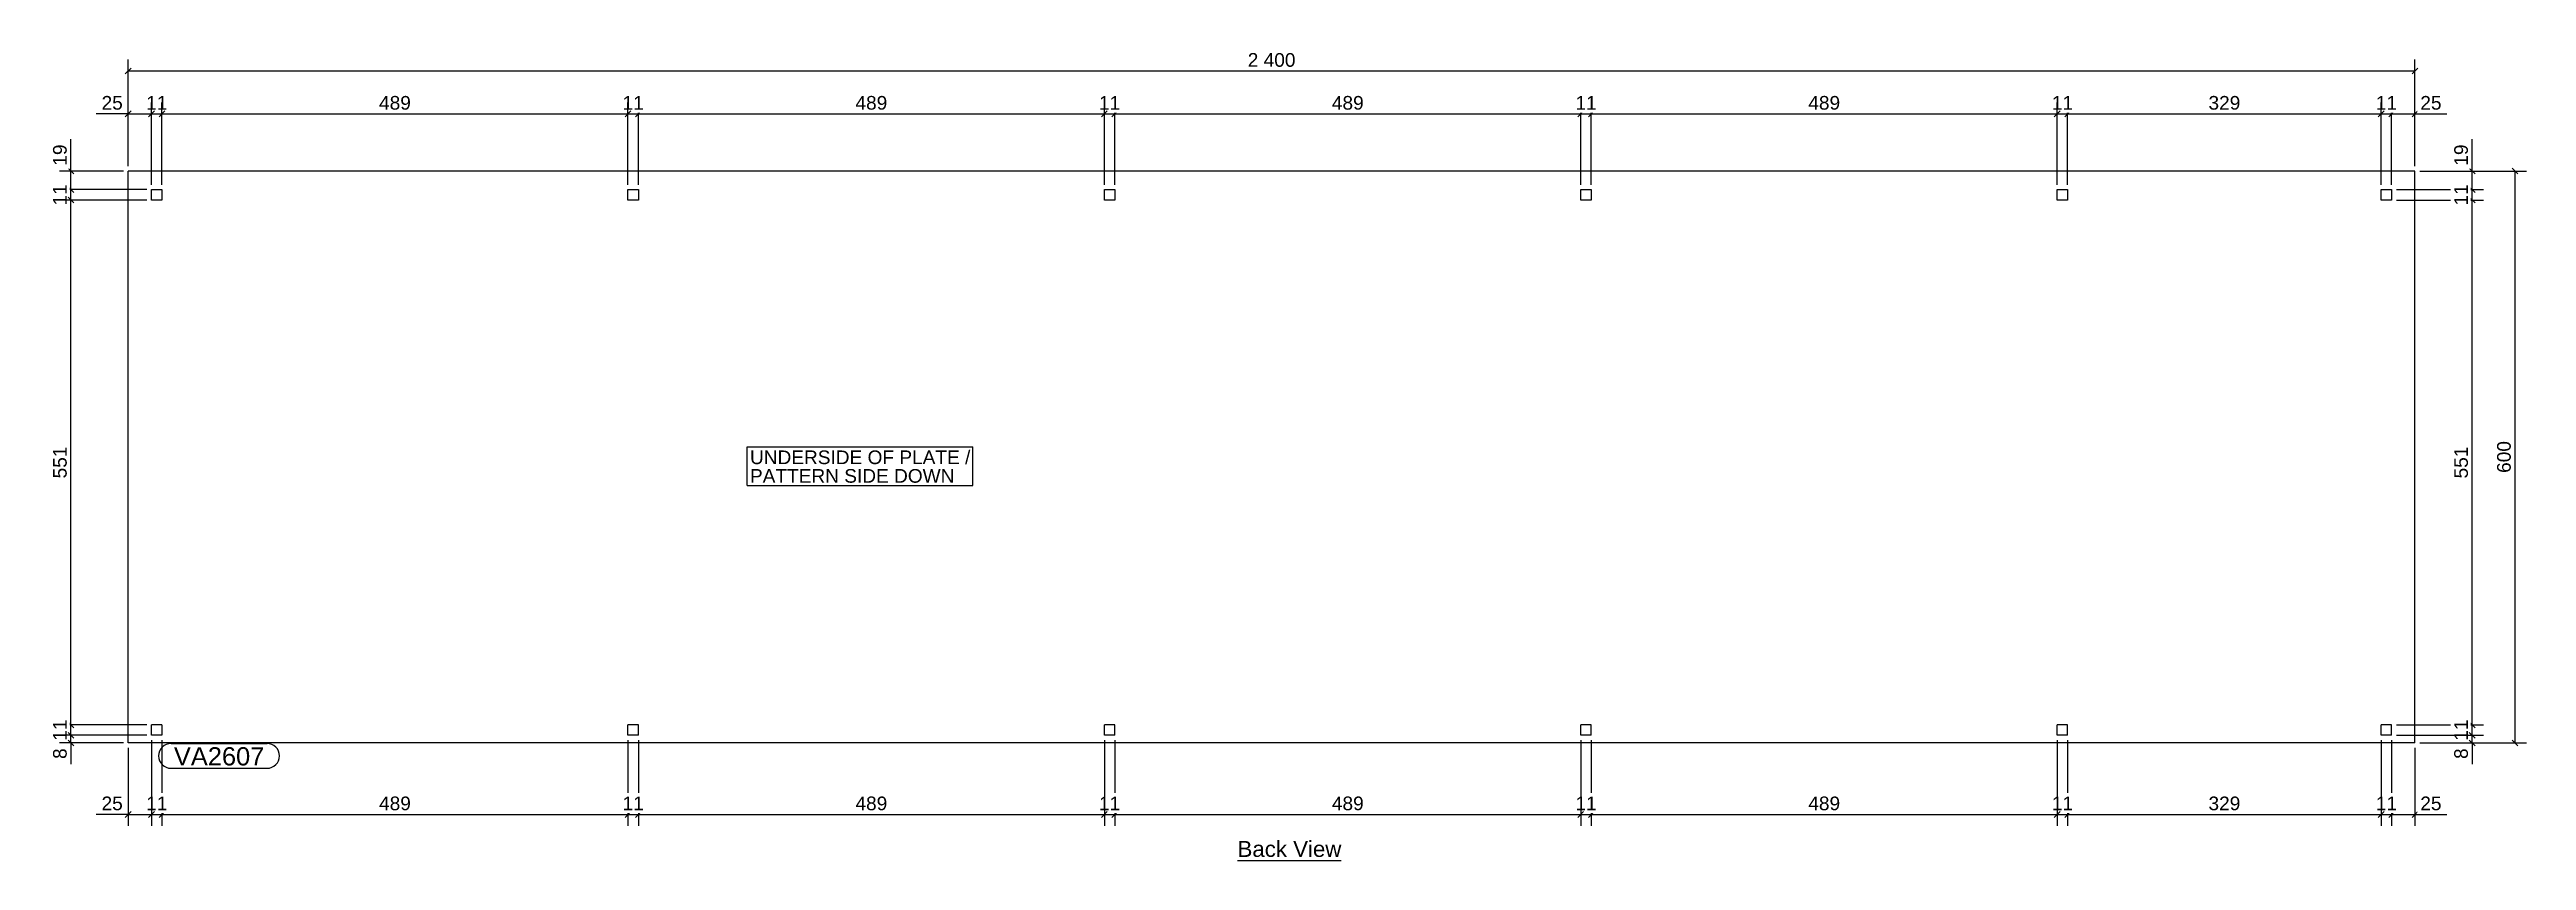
# Model space of a CAD drawing. Header units: millimetres. Extents: x 12 to 2612, y 22 to 873.
import ezdxf

# ---------------------------------------------------------------- set-up
doc = ezdxf.new("R2010")
doc.units = ezdxf.units.MM
doc.styles.add('Arial', font='ARIAL.TTF', dxfattribs={"height": 0.2})

# ---------------------------------------------------------------- blocks, each defined once
blk = doc.blocks.new('Unknown-35597149-11 - 4679')
at = {"color": 6, "linetype": 'Continuous'}
blk.add_line((1258.8, 22.5), (1367.7, 22.5), dxfattribs=at)
at = {"color": 0, "linetype": 'Continuous'}
blk.add_wipeout([(1367.7, 26.2), (1367.7, 43.8), (1258.8, 43.8), (1258.8, 26.2)], dxfattribs=at)
at = {"color": 6, "linetype": 'Continuous', "style": 'Arial'}
blk.add_text('Back View', height=16.71, dxfattribs=at).set_placement((1258.8, 26.2))
blk = doc.blocks.new('Part-35597149-4714 - 4679')
at = {"color": 30, "linetype": 'Continuous'}
for p, q in [((2494.5, 745.8), (94.5, 745.8)), ((94.5, 145.8), (94.5, 745.8)), ((2494.5, 145.8), (2494.5, 745.8)), ((119, 715.3), (119, 726.3)), ((119, 726.3), (130, 726.3)), ((130, 715.3), (119, 715.3)), ((130, 726.3), (130, 715.3)), ((619, 715.3), (619, 726.3)), ((619, 726.3), (630, 726.3)), ((630, 715.3), (619, 715.3)), ((630, 726.3), (630, 715.3)), ((1119, 715.3), (1119, 726.3)), ((1119, 726.3), (1130, 726.3)), ((1130, 715.3), (1119, 715.3)), ((1130, 726.3), (1130, 715.3)), ((1619, 715.3), (1619, 726.3)), ((1619, 726.3), (1630, 726.3)), ((1630, 715.3), (1619, 715.3)), ((1630, 726.3), (1630, 715.3)), ((2119, 715.3), (2119, 726.3)), ((2119, 726.3), (2130, 726.3)), ((2130, 715.3), (2119, 715.3)), ((2130, 726.3), (2130, 715.3)), ((2459, 715.3), (2459, 726.3)), ((2459, 726.3), (2470, 726.3)), ((2470, 715.3), (2459, 715.3)), ((2470, 726.3), (2470, 715.3)), ((130, 164.8), (119, 164.8)), ((119, 153.8), (119, 164.8)), ((130, 164.8), (130, 153.8)), ((630, 164.8), (619, 164.8)), ((619, 153.8), (619, 164.8)), ((630, 153.8), (630, 164.8)), ((1130, 164.8), (1119, 164.8)), ((1119, 153.8), (1119, 164.8)), ((1130, 153.8), (1130, 164.8)), ((1630, 164.8), (1619, 164.8)), ((1619, 153.8), (1619, 164.8)), ((1630, 153.8), (1630, 164.8)), ((2130, 164.8), (2119, 164.8)), ((2119, 153.8), (2119, 164.8)), ((2130, 153.8), (2130, 164.8)), ((2470, 164.8), (2459, 164.8)), ((2459, 153.8), (2459, 164.8)), ((2470, 153.8), (2470, 164.8)), ((2494.5, 145.8), (94.5, 145.8)), ((130, 153.8), (119, 153.8)), ((630, 153.8), (619, 153.8)), ((1130, 153.8), (1119, 153.8)), ((1630, 153.8), (1619, 153.8)), ((2130, 153.8), (2119, 153.8)), ((2470, 153.8), (2459, 153.8))]:
    blk.add_line(p, q, dxfattribs=at)
blk = doc.blocks.new('StraightDimension-35597149-4846 - 4679')
at = {"color": 7, "linetype": 'Continuous'}
for p, q in [((2475, 715.3), (2566.5, 715.3)), ((2557.5, 712.3), (2551.5, 718.3)), ((2554.5, 164.7), (2554.5, 715.3)), ((2475, 164.7), (2566.5, 164.7)), ((2551.5, 167.8), (2557.5, 161.7))]:
    blk.add_line(p, q, dxfattribs=at)
at = {"color": 0}
blk.add_wipeout([(2553, 459.7), (2532, 459.7), (2532, 420.3), (2553, 420.3)], dxfattribs=at)
at = {"color": 96, "style": 'Arial'}
blk.add_text('551', height=14.33, rotation=90.0002, dxfattribs=at).set_placement((2550, 423.3))
blk = doc.blocks.new('StraightDimension-35597149-4718 - 4679')
at = {"color": 7, "linetype": 'Continuous'}
for p, q in [((89.5, 745.8), (22.5, 745.8)), ((31.5, 748.8), (37.5, 742.7)), ((37.5, 723.3), (31.5, 729.3)), ((34.5, 726.3), (34.5, 745.8)), ((114, 726.3), (22.5, 726.3))]:
    blk.add_line(p, q, dxfattribs=at)
at = {"color": 0}
blk.add_wipeout([(33, 776.6), (12, 776.6), (12, 748.4), (33, 748.4)], dxfattribs=at)
at = {"color": 7, "linetype": 'Continuous'}
blk.add_line((34.5, 745.8), (34.5, 779.2), dxfattribs=at)
blk.add_line((34.5, 745.8), (34.5, 779.2), dxfattribs=at)
at = {"color": 96, "style": 'Arial'}
blk.add_text('19', height=14.33, rotation=90.0002, dxfattribs=at).set_placement((30, 751.4))
blk = doc.blocks.new('StraightDimension-35597149-4896 - 4679')
at = {"color": 7, "linetype": 'Continuous'}
for p, q in [((130, 148.8), (130, 58.8)), ((619, 148.8), (619, 58.8)), ((133, 73.8), (127, 67.7)), ((130, 70.8), (619, 70.8)), ((616, 67.7), (622, 73.8))]:
    blk.add_line(p, q, dxfattribs=at)
at = {"color": 0}
blk.add_wipeout([(394.2, 72.3), (394.2, 93.2), (354.8, 93.2), (354.8, 72.3)], dxfattribs=at)
at = {"color": 96, "style": 'Arial'}
blk.add_text('489', height=14.33, dxfattribs=at).set_placement((357.8, 75.2))
blk = doc.blocks.new('StraightDimension-35597149-4847 - 4679')
at = {"color": 7, "linetype": 'Continuous'}
for p, q in [((2475, 164.7), (2566.5, 164.7)), ((2551.5, 167.8), (2557.5, 161.7)), ((2557.5, 150.7), (2551.5, 156.8)), ((2554.5, 153.8), (2554.5, 164.7)), ((2475, 153.8), (2566.5, 153.8))]:
    blk.add_line(p, q, dxfattribs=at)
at = {"color": 0}
blk.add_wipeout([(2553, 173.4), (2532, 173.4), (2532, 145.1), (2553, 145.1)], dxfattribs=at)
at = {"color": 96, "style": 'Arial'}
blk.add_text('11', height=14.33, rotation=90.0002, dxfattribs=at).set_placement((2550, 148.1))
blk = doc.blocks.new('StraightDimension-35597149-4719 - 4679')
at = {"color": 7, "linetype": 'Continuous'}
for p, q in [((31.5, 729.3), (37.5, 723.3)), ((114, 726.3), (22.5, 726.3)), ((114, 715.3), (22.5, 715.3)), ((37.5, 712.3), (31.5, 718.3)), ((34.5, 715.3), (34.5, 726.3))]:
    blk.add_line(p, q, dxfattribs=at)
at = {"color": 0}
blk.add_wipeout([(33, 734.9), (12, 734.9), (12, 706.6), (33, 706.6)], dxfattribs=at)
at = {"color": 96, "style": 'Arial'}
blk.add_text('11', height=14.33, rotation=90.0002, dxfattribs=at).set_placement((30, 709.6))
blk = doc.blocks.new('StraightDimension-35597149-4848 - 4679')
at = {"color": 7, "linetype": 'Continuous'}
for p, q in [((2551.5, 156.8), (2557.5, 150.7)), ((2475, 153.8), (2566.5, 153.8)), ((2499.5, 145.8), (2566.5, 145.8)), ((2557.5, 142.7), (2551.5, 148.8)), ((2554.5, 145.8), (2554.5, 153.8))]:
    blk.add_line(p, q, dxfattribs=at)
at = {"color": 0}
blk.add_wipeout([(2553, 143.1), (2532, 143.1), (2532, 126), (2553, 126)], dxfattribs=at)
at = {"color": 7, "linetype": 'Continuous'}
blk.add_line((2554.5, 145.8), (2554.5, 123.4), dxfattribs=at)
blk.add_line((2554.5, 145.8), (2554.5, 123.4), dxfattribs=at)
at = {"color": 96, "style": 'Arial'}
blk.add_text('8', height=14.3, rotation=90.0002, dxfattribs=at).set_placement((2550, 129))
blk = doc.blocks.new('StraightDimension-35597149-4720 - 4679')
at = {"color": 7, "linetype": 'Continuous'}
for p, q in [((114, 715.3), (22.5, 715.3)), ((37.5, 712.3), (31.5, 718.3)), ((34.5, 164.7), (34.5, 715.3)), ((114, 164.7), (22.5, 164.7)), ((31.5, 167.8), (37.5, 161.7))]:
    blk.add_line(p, q, dxfattribs=at)
at = {"color": 0}
blk.add_wipeout([(33, 459.7), (12, 459.7), (12, 420.3), (33, 420.3)], dxfattribs=at)
at = {"color": 96, "style": 'Arial'}
blk.add_text('551', height=14.33, rotation=90.0002, dxfattribs=at).set_placement((30, 423.3))
blk = doc.blocks.new('StraightDimension-35597149-4721 - 4679')
at = {"color": 7, "linetype": 'Continuous'}
for p, q in [((114, 164.7), (22.5, 164.7)), ((31.5, 167.8), (37.5, 161.7)), ((37.5, 150.7), (31.5, 156.8)), ((34.5, 153.8), (34.5, 164.7)), ((114, 153.8), (22.5, 153.8))]:
    blk.add_line(p, q, dxfattribs=at)
at = {"color": 0}
blk.add_wipeout([(33, 173.4), (12, 173.4), (12, 145.1), (33, 145.1)], dxfattribs=at)
at = {"color": 96, "style": 'Arial'}
blk.add_text('11', height=14.33, rotation=90.0002, dxfattribs=at).set_placement((30, 148.1))
blk = doc.blocks.new('StraightDimension-35597149-4722 - 4679')
at = {"color": 7, "linetype": 'Continuous'}
for p, q in [((31.5, 156.8), (37.5, 150.7)), ((114, 153.8), (22.5, 153.8)), ((89.5, 145.8), (22.5, 145.8)), ((37.5, 142.7), (31.5, 148.8)), ((34.5, 145.8), (34.5, 153.8))]:
    blk.add_line(p, q, dxfattribs=at)
at = {"color": 0}
blk.add_wipeout([(33, 143.1), (12, 143.1), (12, 126), (33, 126)], dxfattribs=at)
at = {"color": 7, "linetype": 'Continuous'}
blk.add_line((34.5, 145.8), (34.5, 123.4), dxfattribs=at)
blk.add_line((34.5, 145.8), (34.5, 123.4), dxfattribs=at)
at = {"color": 96, "style": 'Arial'}
blk.add_text('8', height=14.3, rotation=90.0002, dxfattribs=at).set_placement((30, 129))
blk = doc.blocks.new('StraightDimension-35597149-4844 - 4679')
at = {"color": 7, "linetype": 'Continuous'}
for p, q in [((2499.5, 745.8), (2566.5, 745.8)), ((2551.5, 748.8), (2557.5, 742.7)), ((2557.5, 723.3), (2551.5, 729.3)), ((2554.5, 726.3), (2554.5, 745.8)), ((2475, 726.3), (2566.5, 726.3))]:
    blk.add_line(p, q, dxfattribs=at)
at = {"color": 0}
blk.add_wipeout([(2553, 776.6), (2532, 776.6), (2532, 748.4), (2553, 748.4)], dxfattribs=at)
at = {"color": 7, "linetype": 'Continuous'}
blk.add_line((2554.5, 745.8), (2554.5, 779.2), dxfattribs=at)
blk.add_line((2554.5, 745.8), (2554.5, 779.2), dxfattribs=at)
at = {"color": 96, "style": 'Arial'}
blk.add_text('19', height=14.33, rotation=90.0002, dxfattribs=at).set_placement((2550, 751.4))
blk = doc.blocks.new('StraightDimension-35597149-4845 - 4679')
at = {"color": 7, "linetype": 'Continuous'}
for p, q in [((2551.5, 729.3), (2557.5, 723.3)), ((2475, 726.3), (2566.5, 726.3)), ((2475, 715.3), (2566.5, 715.3)), ((2557.5, 712.3), (2551.5, 718.3)), ((2554.5, 715.3), (2554.5, 726.3))]:
    blk.add_line(p, q, dxfattribs=at)
at = {"color": 0}
blk.add_wipeout([(2553, 734.9), (2532, 734.9), (2532, 706.6), (2553, 706.6)], dxfattribs=at)
at = {"color": 96, "style": 'Arial'}
blk.add_text('11', height=14.33, rotation=90.0002, dxfattribs=at).set_placement((2550, 709.6))
blk = doc.blocks.new('StraightDimension-35597149-4945 - 4679')
at = {"color": 7, "linetype": 'Continuous'}
for p, q in [((1133, 808.8), (1127, 802.7)), ((1130, 731.3), (1130, 817.8)), ((1616, 802.7), (1622, 808.8)), ((1619, 731.3), (1619, 817.8)), ((1130, 805.8), (1619, 805.8))]:
    blk.add_line(p, q, dxfattribs=at)
at = {"color": 0}
blk.add_wipeout([(1394.2, 807.2), (1394.2, 828.2), (1354.8, 828.2), (1354.8, 807.2)], dxfattribs=at)
at = {"color": 96, "style": 'Arial'}
blk.add_text('489', height=14.33, dxfattribs=at).set_placement((1357.8, 810.2))
blk = doc.blocks.new('StraightDimension-35597149-4881 - 4679')
at = {"color": 7, "linetype": 'Continuous'}
for p, q in [((2499.5, 745.8), (2611.5, 745.8)), ((2602.5, 742.7), (2596.5, 748.8)), ((2599.5, 145.8), (2599.5, 745.8)), ((2499.5, 145.8), (2611.5, 145.8)), ((2596.5, 148.8), (2602.5, 142.7))]:
    blk.add_line(p, q, dxfattribs=at)
at = {"color": 0}
blk.add_wipeout([(2598, 465.4), (2577, 465.4), (2577, 426.1), (2598, 426.1)], dxfattribs=at)
at = {"color": 96, "style": 'Arial'}
blk.add_text('600', height=14.33, rotation=90.0002, dxfattribs=at).set_placement((2595, 429.1))
blk = doc.blocks.new('StraightDimension-35597149-4950 - 4679')
at = {"color": 7, "linetype": 'Continuous'}
for p, q in [((116, 802.7), (122, 808.8)), ((119, 731.3), (119, 817.8)), ((133, 808.8), (127, 802.7)), ((130, 731.3), (130, 817.8)), ((119, 805.8), (130, 805.8))]:
    blk.add_line(p, q, dxfattribs=at)
at = {"color": 0}
blk.add_wipeout([(138.6, 807.2), (138.6, 828.3), (110.4, 828.3), (110.4, 807.2)], dxfattribs=at)
at = {"color": 96, "style": 'Arial'}
blk.add_text('11', height=14.33, dxfattribs=at).set_placement((113.4, 810.2))
blk = doc.blocks.new('StraightDimension-35597149-4886 - 4679')
at = {"color": 7, "linetype": 'Continuous'}
for p, q in [((2470, 148.8), (2470, 58.8)), ((2494.5, 140.8), (2494.5, 58.8)), ((2467, 67.7), (2473, 73.8)), ((2470, 70.8), (2494.5, 70.8)), ((2497.5, 73.8), (2491.5, 67.7))]:
    blk.add_line(p, q, dxfattribs=at)
at = {"color": 0}
blk.add_wipeout([(2525.4, 72.3), (2525.4, 93.2), (2497.1, 93.2), (2497.1, 72.3)], dxfattribs=at)
at = {"color": 7, "linetype": 'Continuous'}
blk.add_line((2494.5, 70.8), (2528, 70.8), dxfattribs=at)
blk.add_line((2494.5, 70.8), (2528, 70.8), dxfattribs=at)
at = {"color": 96, "style": 'Arial'}
blk.add_text('25', height=14.33, dxfattribs=at).set_placement((2500.1, 75.2))
blk = doc.blocks.new('StraightDimension-35597149-4951 - 4679')
at = {"color": 7, "linetype": 'Continuous'}
for p, q in [((91.5, 802.7), (97.5, 808.8)), ((94.5, 750.8), (94.5, 817.8)), ((122, 808.8), (116, 802.7)), ((119, 731.3), (119, 817.8)), ((94.5, 805.8), (119, 805.8))]:
    blk.add_line(p, q, dxfattribs=at)
at = {"color": 0}
blk.add_wipeout([(91.9, 807.2), (91.9, 828.2), (63.6, 828.2), (63.6, 807.2)], dxfattribs=at)
at = {"color": 7, "linetype": 'Continuous'}
blk.add_line((94.5, 805.8), (61, 805.8), dxfattribs=at)
blk.add_line((94.5, 805.8), (61, 805.8), dxfattribs=at)
at = {"color": 96, "style": 'Arial'}
blk.add_text('25', height=14.33, dxfattribs=at).set_placement((66.6, 810.2))
blk = doc.blocks.new('StraightDimension-35597149-4887 - 4679')
at = {"color": 7, "linetype": 'Continuous'}
for p, q in [((2459, 148.8), (2459, 58.8)), ((2470, 148.8), (2470, 58.8)), ((2456, 67.7), (2462, 73.8)), ((2459, 70.8), (2470, 70.8)), ((2473, 73.8), (2467, 67.7))]:
    blk.add_line(p, q, dxfattribs=at)
at = {"color": 0}
blk.add_wipeout([(2478.6, 72.3), (2478.6, 93.2), (2450.4, 93.2), (2450.4, 72.3)], dxfattribs=at)
at = {"color": 96, "style": 'Arial'}
blk.add_text('11', height=14.33, dxfattribs=at).set_placement((2453.4, 75.2))
blk = doc.blocks.new('StraightDimension-35597149-4888 - 4679')
at = {"color": 7, "linetype": 'Continuous'}
for p, q in [((2130, 148.8), (2130, 58.8)), ((2459, 148.8), (2459, 58.8)), ((2133, 73.8), (2127, 67.7)), ((2130, 70.8), (2459, 70.8)), ((2456, 67.7), (2462, 73.8))]:
    blk.add_line(p, q, dxfattribs=at)
at = {"color": 0}
blk.add_wipeout([(2314.2, 72.3), (2314.2, 93.2), (2274.8, 93.2), (2274.8, 72.3)], dxfattribs=at)
at = {"color": 96, "style": 'Arial'}
blk.add_text('329', height=14.33, dxfattribs=at).set_placement((2277.8, 75.2))
blk = doc.blocks.new('StraightDimension-35597149-4889 - 4679')
at = {"color": 7, "linetype": 'Continuous'}
for p, q in [((2119, 148.8), (2119, 58.8)), ((2130, 148.8), (2130, 58.8)), ((2116, 67.7), (2122, 73.8)), ((2119, 70.8), (2130, 70.8)), ((2133, 73.8), (2127, 67.7))]:
    blk.add_line(p, q, dxfattribs=at)
at = {"color": 0}
blk.add_wipeout([(2138.6, 72.3), (2138.6, 93.2), (2110.4, 93.2), (2110.4, 72.3)], dxfattribs=at)
at = {"color": 96, "style": 'Arial'}
blk.add_text('11', height=14.33, dxfattribs=at).set_placement((2113.4, 75.2))
blk = doc.blocks.new('StraightDimension-35597149-4890 - 4679')
at = {"color": 7, "linetype": 'Continuous'}
for p, q in [((1630, 148.8), (1630, 58.8)), ((2119, 148.8), (2119, 58.8)), ((1633, 73.8), (1627, 67.7)), ((1630, 70.8), (2119, 70.8)), ((2116, 67.7), (2122, 73.8))]:
    blk.add_line(p, q, dxfattribs=at)
at = {"color": 0}
blk.add_wipeout([(1894.2, 72.3), (1894.2, 93.2), (1854.8, 93.2), (1854.8, 72.3)], dxfattribs=at)
at = {"color": 96, "style": 'Arial'}
blk.add_text('489', height=14.33, dxfattribs=at).set_placement((1857.8, 75.2))
blk = doc.blocks.new('StraightDimension-35597149-4891 - 4679')
at = {"color": 7, "linetype": 'Continuous'}
for p, q in [((1619, 148.8), (1619, 58.8)), ((1630, 148.8), (1630, 58.8)), ((1616, 67.7), (1622, 73.8)), ((1619, 70.8), (1630, 70.8)), ((1633, 73.8), (1627, 67.7))]:
    blk.add_line(p, q, dxfattribs=at)
at = {"color": 0}
blk.add_wipeout([(1638.6, 72.3), (1638.6, 93.2), (1610.4, 93.2), (1610.4, 72.3)], dxfattribs=at)
at = {"color": 96, "style": 'Arial'}
blk.add_text('11', height=14.33, dxfattribs=at).set_placement((1613.4, 75.2))
blk = doc.blocks.new('StraightDimension-35597149-4892 - 4679')
at = {"color": 7, "linetype": 'Continuous'}
for p, q in [((1130, 148.8), (1130, 58.8)), ((1619, 148.8), (1619, 58.8)), ((1133, 73.8), (1127, 67.7)), ((1130, 70.8), (1619, 70.8)), ((1616, 67.7), (1622, 73.8))]:
    blk.add_line(p, q, dxfattribs=at)
at = {"color": 0}
blk.add_wipeout([(1394.2, 72.3), (1394.2, 93.2), (1354.8, 93.2), (1354.8, 72.3)], dxfattribs=at)
at = {"color": 96, "style": 'Arial'}
blk.add_text('489', height=14.33, dxfattribs=at).set_placement((1357.8, 75.2))
blk = doc.blocks.new('StraightDimension-35597149-4893 - 4679')
at = {"color": 7, "linetype": 'Continuous'}
for p, q in [((1119, 148.8), (1119, 58.8)), ((1130, 148.8), (1130, 58.8)), ((1116, 67.7), (1122, 73.8)), ((1119, 70.8), (1130, 70.8)), ((1133, 73.8), (1127, 67.7))]:
    blk.add_line(p, q, dxfattribs=at)
at = {"color": 0}
blk.add_wipeout([(1138.6, 72.3), (1138.6, 93.2), (1110.4, 93.2), (1110.4, 72.3)], dxfattribs=at)
at = {"color": 96, "style": 'Arial'}
blk.add_text('11', height=14.33, dxfattribs=at).set_placement((1113.4, 75.2))
blk = doc.blocks.new('StraightDimension-35597149-4894 - 4679')
at = {"color": 7, "linetype": 'Continuous'}
for p, q in [((630, 148.8), (630, 58.8)), ((1119, 148.8), (1119, 58.8)), ((633, 73.8), (627, 67.7)), ((630, 70.8), (1119, 70.8)), ((1116, 67.7), (1122, 73.8))]:
    blk.add_line(p, q, dxfattribs=at)
at = {"color": 0}
blk.add_wipeout([(894.2, 72.3), (894.2, 93.2), (854.8, 93.2), (854.8, 72.3)], dxfattribs=at)
at = {"color": 96, "style": 'Arial'}
blk.add_text('489', height=14.33, dxfattribs=at).set_placement((857.8, 75.2))
blk = doc.blocks.new('StraightDimension-35597149-4895 - 4679')
at = {"color": 7, "linetype": 'Continuous'}
for p, q in [((619, 148.8), (619, 58.8)), ((630, 148.8), (630, 58.8)), ((616, 67.7), (622, 73.8)), ((619, 70.8), (630, 70.8)), ((633, 73.8), (627, 67.7))]:
    blk.add_line(p, q, dxfattribs=at)
at = {"color": 0}
blk.add_wipeout([(638.6, 72.3), (638.6, 93.2), (610.4, 93.2), (610.4, 72.3)], dxfattribs=at)
at = {"color": 96, "style": 'Arial'}
blk.add_text('11', height=14.33, dxfattribs=at).set_placement((613.4, 75.2))
blk = doc.blocks.new('StraightDimension-35597149-4897 - 4679')
at = {"color": 7, "linetype": 'Continuous'}
for p, q in [((119, 148.8), (119, 58.8)), ((130, 148.8), (130, 58.8)), ((116, 67.7), (122, 73.8)), ((119, 70.8), (130, 70.8)), ((133, 73.8), (127, 67.7))]:
    blk.add_line(p, q, dxfattribs=at)
at = {"color": 0}
blk.add_wipeout([(138.6, 72.3), (138.6, 93.2), (110.4, 93.2), (110.4, 72.3)], dxfattribs=at)
at = {"color": 96, "style": 'Arial'}
blk.add_text('11', height=14.33, dxfattribs=at).set_placement((113.4, 75.2))
blk = doc.blocks.new('StraightDimension-35597149-4898 - 4679')
at = {"color": 7, "linetype": 'Continuous'}
for p, q in [((94.5, 140.8), (94.5, 58.8)), ((119, 148.8), (119, 58.8)), ((91.5, 67.7), (97.5, 73.8)), ((94.5, 70.8), (119, 70.8)), ((122, 73.8), (116, 67.7))]:
    blk.add_line(p, q, dxfattribs=at)
at = {"color": 0}
blk.add_wipeout([(91.9, 72.3), (91.9, 93.2), (63.6, 93.2), (63.6, 72.3)], dxfattribs=at)
at = {"color": 7, "linetype": 'Continuous'}
blk.add_line((94.5, 70.8), (61, 70.8), dxfattribs=at)
blk.add_line((94.5, 70.8), (61, 70.8), dxfattribs=at)
at = {"color": 96, "style": 'Arial'}
blk.add_text('25', height=14.33, dxfattribs=at).set_placement((66.6, 75.2))
blk = doc.blocks.new('StraightDimension-35597149-4939 - 4679')
at = {"color": 7, "linetype": 'Continuous'}
for p, q in [((2467, 802.7), (2473, 808.8)), ((2470, 731.3), (2470, 817.8)), ((2497.5, 808.8), (2491.5, 802.7)), ((2494.5, 750.8), (2494.5, 817.8)), ((2470, 805.8), (2494.5, 805.8))]:
    blk.add_line(p, q, dxfattribs=at)
at = {"color": 0}
blk.add_wipeout([(2525.4, 807.2), (2525.4, 828.3), (2497.1, 828.3), (2497.1, 807.2)], dxfattribs=at)
at = {"color": 7, "linetype": 'Continuous'}
blk.add_line((2494.5, 805.8), (2528, 805.8), dxfattribs=at)
blk.add_line((2494.5, 805.8), (2528, 805.8), dxfattribs=at)
at = {"color": 96, "style": 'Arial'}
blk.add_text('25', height=14.33, dxfattribs=at).set_placement((2500.1, 810.2))
blk = doc.blocks.new('StraightDimension-35597149-4940 - 4679')
at = {"color": 7, "linetype": 'Continuous'}
for p, q in [((2456, 802.7), (2462, 808.8)), ((2459, 731.3), (2459, 817.8)), ((2473, 808.8), (2467, 802.7)), ((2470, 731.3), (2470, 817.8)), ((2459, 805.8), (2470, 805.8))]:
    blk.add_line(p, q, dxfattribs=at)
at = {"color": 0}
blk.add_wipeout([(2478.6, 807.2), (2478.6, 828.3), (2450.4, 828.3), (2450.4, 807.2)], dxfattribs=at)
at = {"color": 96, "style": 'Arial'}
blk.add_text('11', height=14.33, dxfattribs=at).set_placement((2453.4, 810.2))
blk = doc.blocks.new('StraightDimension-35597149-4941 - 4679')
at = {"color": 7, "linetype": 'Continuous'}
for p, q in [((2133, 808.8), (2127, 802.7)), ((2130, 731.3), (2130, 817.8)), ((2456, 802.7), (2462, 808.8)), ((2459, 731.3), (2459, 817.8)), ((2130, 805.8), (2459, 805.8))]:
    blk.add_line(p, q, dxfattribs=at)
at = {"color": 0}
blk.add_wipeout([(2314.2, 807.2), (2314.2, 828.2), (2274.8, 828.2), (2274.8, 807.2)], dxfattribs=at)
at = {"color": 96, "style": 'Arial'}
blk.add_text('329', height=14.33, dxfattribs=at).set_placement((2277.8, 810.2))
blk = doc.blocks.new('StraightDimension-35597149-4942 - 4679')
at = {"color": 7, "linetype": 'Continuous'}
for p, q in [((2116, 802.7), (2122, 808.8)), ((2119, 731.3), (2119, 817.8)), ((2133, 808.8), (2127, 802.7)), ((2130, 731.3), (2130, 817.8)), ((2119, 805.8), (2130, 805.8))]:
    blk.add_line(p, q, dxfattribs=at)
at = {"color": 0}
blk.add_wipeout([(2138.6, 807.2), (2138.6, 828.3), (2110.4, 828.3), (2110.4, 807.2)], dxfattribs=at)
at = {"color": 96, "style": 'Arial'}
blk.add_text('11', height=14.33, dxfattribs=at).set_placement((2113.4, 810.2))
blk = doc.blocks.new('StraightDimension-35597149-4943 - 4679')
at = {"color": 7, "linetype": 'Continuous'}
for p, q in [((1633, 808.8), (1627, 802.7)), ((1630, 731.3), (1630, 817.8)), ((2116, 802.7), (2122, 808.8)), ((2119, 731.3), (2119, 817.8)), ((1630, 805.8), (2119, 805.8))]:
    blk.add_line(p, q, dxfattribs=at)
at = {"color": 0}
blk.add_wipeout([(1894.2, 807.2), (1894.2, 828.2), (1854.8, 828.2), (1854.8, 807.2)], dxfattribs=at)
at = {"color": 96, "style": 'Arial'}
blk.add_text('489', height=14.33, dxfattribs=at).set_placement((1857.8, 810.2))
blk = doc.blocks.new('StraightDimension-35597149-4944 - 4679')
at = {"color": 7, "linetype": 'Continuous'}
for p, q in [((1616, 802.7), (1622, 808.8)), ((1619, 731.3), (1619, 817.8)), ((1633, 808.8), (1627, 802.7)), ((1630, 731.3), (1630, 817.8)), ((1619, 805.8), (1630, 805.8))]:
    blk.add_line(p, q, dxfattribs=at)
at = {"color": 0}
blk.add_wipeout([(1638.6, 807.2), (1638.6, 828.3), (1610.4, 828.3), (1610.4, 807.2)], dxfattribs=at)
at = {"color": 96, "style": 'Arial'}
blk.add_text('11', height=14.33, dxfattribs=at).set_placement((1613.4, 810.2))
blk = doc.blocks.new('StraightDimension-35597149-4946 - 4679')
at = {"color": 7, "linetype": 'Continuous'}
for p, q in [((1116, 802.7), (1122, 808.8)), ((1119, 731.3), (1119, 817.8)), ((1133, 808.8), (1127, 802.7)), ((1130, 731.3), (1130, 817.8)), ((1119, 805.8), (1130, 805.8))]:
    blk.add_line(p, q, dxfattribs=at)
at = {"color": 0}
blk.add_wipeout([(1138.6, 807.2), (1138.6, 828.3), (1110.4, 828.3), (1110.4, 807.2)], dxfattribs=at)
at = {"color": 96, "style": 'Arial'}
blk.add_text('11', height=14.33, dxfattribs=at).set_placement((1113.4, 810.2))
blk = doc.blocks.new('StraightDimension-35597149-4947 - 4679')
at = {"color": 7, "linetype": 'Continuous'}
for p, q in [((633, 808.8), (627, 802.7)), ((630, 731.3), (630, 817.8)), ((1116, 802.7), (1122, 808.8)), ((1119, 731.3), (1119, 817.8)), ((630, 805.8), (1119, 805.8))]:
    blk.add_line(p, q, dxfattribs=at)
at = {"color": 0}
blk.add_wipeout([(894.2, 807.2), (894.2, 828.2), (854.8, 828.2), (854.8, 807.2)], dxfattribs=at)
at = {"color": 96, "style": 'Arial'}
blk.add_text('489', height=14.33, dxfattribs=at).set_placement((857.8, 810.2))
blk = doc.blocks.new('StraightDimension-35597149-4948 - 4679')
at = {"color": 7, "linetype": 'Continuous'}
for p, q in [((616, 802.7), (622, 808.8)), ((619, 731.3), (619, 817.8)), ((633, 808.8), (627, 802.7)), ((630, 731.3), (630, 817.8)), ((619, 805.8), (630, 805.8))]:
    blk.add_line(p, q, dxfattribs=at)
at = {"color": 0}
blk.add_wipeout([(638.6, 807.2), (638.6, 828.3), (610.4, 828.3), (610.4, 807.2)], dxfattribs=at)
at = {"color": 96, "style": 'Arial'}
blk.add_text('11', height=14.33, dxfattribs=at).set_placement((613.4, 810.2))
blk = doc.blocks.new('StraightDimension-35597149-4949 - 4679')
at = {"color": 7, "linetype": 'Continuous'}
for p, q in [((133, 808.8), (127, 802.7)), ((130, 731.3), (130, 817.8)), ((616, 802.7), (622, 808.8)), ((619, 731.3), (619, 817.8)), ((130, 805.8), (619, 805.8))]:
    blk.add_line(p, q, dxfattribs=at)
at = {"color": 0}
blk.add_wipeout([(394.2, 807.2), (394.2, 828.2), (354.8, 828.2), (354.8, 807.2)], dxfattribs=at)
at = {"color": 96, "style": 'Arial'}
blk.add_text('489', height=14.33, dxfattribs=at).set_placement((357.8, 810.2))
blk = doc.blocks.new('StraightDimension-35597149-4992 - 4679')
at = {"color": 7, "linetype": 'Continuous'}
for p, q in [((94.5, 750.8), (94.5, 862.8)), ((2494.5, 750.8), (2494.5, 862.8)), ((97.5, 853.8), (91.5, 847.7)), ((94.5, 850.8), (2494.5, 850.8)), ((2491.5, 847.7), (2497.5, 853.8))]:
    blk.add_line(p, q, dxfattribs=at)
at = {"color": 0}
blk.add_wipeout([(1322.5, 852.2), (1322.5, 873.3), (1266.5, 873.3), (1266.5, 852.2)], dxfattribs=at)
at = {"color": 96, "style": 'Arial'}
blk.add_text('2 400', height=14.33, dxfattribs=at).set_placement((1269.5, 855.2))
blk = doc.blocks.new('Text-35597149-5785 - 4679')
at = {"color": 0, "linetype": 'Continuous'}
blk.add_wipeout([(961.4, 418.8), (961.4, 433.8), (747.1, 433.8), (747.1, 418.8)], dxfattribs=at)
at = {"color": 7, "linetype": 'Continuous'}
blk.add_line((744.1, 415.8), (981.1, 415.8), dxfattribs=at)
at = {"color": 0, "linetype": 'Continuous'}
blk.add_wipeout([(978.1, 438.3), (978.1, 453.3), (747.1, 453.3), (747.1, 438.3)], dxfattribs=at)
at = {"color": 7, "linetype": 'Continuous'}
for p, q in [((744.1, 456.3), (981.1, 456.3)), ((744.1, 415.8), (744.1, 456.3)), ((981.1, 415.8), (981.1, 456.3))]:
    blk.add_line(p, q, dxfattribs=at)
at = {"color": 96, "linetype": 'Continuous', "style": 'Arial'}
for s, p in [('UNDERSIDE OF PLATE /', (747.1, 438.3)), ('PATTERN SIDE DOWN', (747.1, 418.8))]:
    blk.add_text(s, height=14.326, dxfattribs=at).set_placement(p)
blk = doc.blocks.new('Mark-35597149-4996 - 4679')
at = {"color": 0}
blk.add_wipeout([(237.3, 122.2), (237.3, 142.2), (142.5, 142.2), (142.5, 122.2)], dxfattribs=at)
blk.add_wipeout([(237.3, 122.2), (237.3, 142.2), (142.5, 142.2), (142.5, 122.2)], dxfattribs=at)
at = {"color": 7, "linetype": 'Continuous'}
for p, q in [((139.5, 145.2), (240.3, 145.2)), ((139.5, 119.2), (240.3, 119.2))]:
    blk.add_line(p, q, dxfattribs=at)
for centre, start, end in [((139.5, 132.2), 90, 270), ((240.3, 132.2), 270, 90)]:
    blk.add_arc(centre, 13, start, end, dxfattribs=at)
at = {"color": 96, "style": 'Arial'}
blk.add_text('VA2607', height=19.1, dxfattribs=at).set_placement((142.5, 122.2))

msp = doc.modelspace()

# ---------------------------------------------------------------- block references
for name in ['Part-35597149-4714 - 4679', 'Unknown-35597149-11 - 4679']:
    msp.add_blockref(name, (0, 0))

# ---------------------------------------------------------------- next in the draw order: block references
for name in ['StraightDimension-35597149-4945 - 4679', 'StraightDimension-35597149-4718 - 4679', 'StraightDimension-35597149-4846 - 4679', 'Text-35597149-5785 - 4679', 'StraightDimension-35597149-4896 - 4679']:
    msp.add_blockref(name, (0, 0))

# ---------------------------------------------------------------- next in the draw order: block references
for name in ['StraightDimension-35597149-4946 - 4679', 'StraightDimension-35597149-4844 - 4679', 'StraightDimension-35597149-4719 - 4679', 'StraightDimension-35597149-4847 - 4679']:
    msp.add_blockref(name, (0, 0))

# ---------------------------------------------------------------- next in the draw order: block references
for name in ['StraightDimension-35597149-4950 - 4679', 'StraightDimension-35597149-4947 - 4679', 'StraightDimension-35597149-4845 - 4679', 'StraightDimension-35597149-4720 - 4679', 'StraightDimension-35597149-4848 - 4679']:
    msp.add_blockref(name, (0, 0))

# ---------------------------------------------------------------- next in the draw order: block references
for name in ['StraightDimension-35597149-4951 - 4679', 'StraightDimension-35597149-4948 - 4679', 'StraightDimension-35597149-4881 - 4679', 'StraightDimension-35597149-4721 - 4679']:
    msp.add_blockref(name, (0, 0))

# ---------------------------------------------------------------- next in the draw order: block references
for name in ['StraightDimension-35597149-4949 - 4679', 'StraightDimension-35597149-4939 - 4679', 'StraightDimension-35597149-4722 - 4679', 'StraightDimension-35597149-4886 - 4679']:
    msp.add_blockref(name, (0, 0))

# ---------------------------------------------------------------- next in the draw order: block references
for name in ['StraightDimension-35597149-4940 - 4679', 'StraightDimension-35597149-4897 - 4679', 'StraightDimension-35597149-4887 - 4679']:
    msp.add_blockref(name, (0, 0))

# ---------------------------------------------------------------- next in the draw order: block references
for name in ['StraightDimension-35597149-4941 - 4679', 'StraightDimension-35597149-4898 - 4679', 'StraightDimension-35597149-4888 - 4679']:
    msp.add_blockref(name, (0, 0))

# ---------------------------------------------------------------- next in the draw order: block references
for name in ['StraightDimension-35597149-4942 - 4679', 'Mark-35597149-4996 - 4679', 'StraightDimension-35597149-4889 - 4679']:
    msp.add_blockref(name, (0, 0))

# ---------------------------------------------------------------- next in the draw order: block references
for name in ['StraightDimension-35597149-4943 - 4679', 'StraightDimension-35597149-4890 - 4679']:
    msp.add_blockref(name, (0, 0))

# ---------------------------------------------------------------- next in the draw order: block references
for name in ['StraightDimension-35597149-4944 - 4679', 'StraightDimension-35597149-4891 - 4679']:
    msp.add_blockref(name, (0, 0))

# ---------------------------------------------------------------- next in the draw order: block references
for name in ['StraightDimension-35597149-4992 - 4679', 'StraightDimension-35597149-4892 - 4679']:
    msp.add_blockref(name, (0, 0))

# ---------------------------------------------------------------- next in the draw order: block references
msp.add_blockref('StraightDimension-35597149-4893 - 4679', (0, 0))

# ---------------------------------------------------------------- next in the draw order: block references
msp.add_blockref('StraightDimension-35597149-4894 - 4679', (0, 0))

# ---------------------------------------------------------------- next in the draw order: block references
msp.add_blockref('StraightDimension-35597149-4895 - 4679', (0, 0))

doc.saveas('drawing.dxf')
